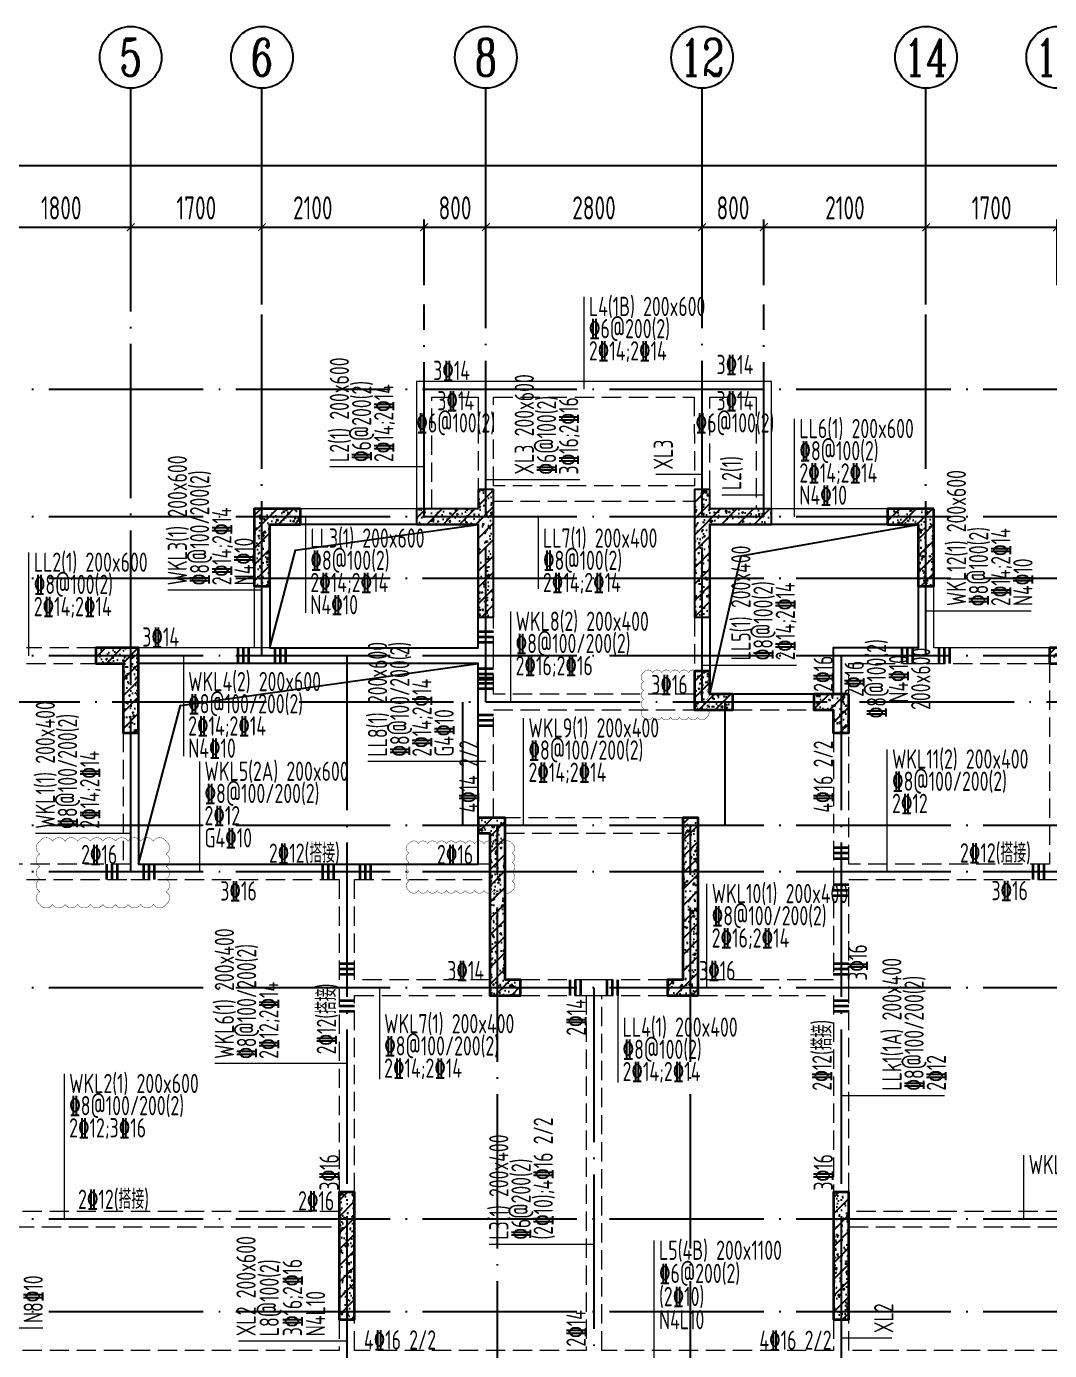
# Model space of a CAD drawing. Extents: x -668857 to 154266, y -275694 to 291306.
# Drawn here: x -104449 to -91199, y -147266 to -130117 of the extents above; entities that cross this region are included whole.
import ezdxf
from ezdxf.enums import TextEntityAlignment as Align

# ---------------------------------------------------------------- set-up
doc = ezdxf.new("R2010")
doc.units = 0
doc.header["$LTSCALE"] = 1000
for name, pattern in [('__DASH', [0.35, 0.25, -0.1]), ('DASH', [0.35, 0.25, -0.1]), ('DOTE', [2.42, 2, -0.2, 0.02, -0.2])]:
    doc.linetypes.add(name, pattern=pattern)
doc.layers.get('0').update_dxf_attribs({"linetype": 'CONTINUOUS'})
doc.layers.get('DEFPOINTS').update_dxf_attribs({"linetype": 'CONTINUOUS'})
for name, color, linetype in [('A-AXIS', 1, 'CONTINUOUS'), ('A-DOTE', 10, 'DOTE'), ('AXIS_NUM', 7, 'CONTINUOUS'), ('S-D洞口', 4, 'CONTINUOUS'), ('S-L主梁线', 4, 'DASH'), ('S-L梁编号', 6, 'CONTINUOUS'), ('S-L梁配筋', 7, 'CONTINUOUS'), ('S-Q墙填充', 252, 'CONTINUOUS'), ('S-Q墙实线', 6, 'CONTINUOUS'), ('S-Y一般标注', 3, 'CONTINUOUS'), ('S-Z柱填充', 252, 'CONTINUOUS'), ('S-Z柱实线', 6, 'CONTINUOUS')]:
    doc.layers.add(name, color=color, linetype=linetype)
doc.layers.add('审图修改', color=2, linetype='CONTINUOUS', plot=False)
doc.layers.add('梁附加箍筋', color=1, linetype='CONTINUOUS', lineweight=35)
doc.styles.add('TSSD_Axis', font='complex.shx', dxfattribs={"width": 0.7, "bigfont": 'hztxt.shx'})
doc.styles.add('TSSD_DIMENSION', font='Tssdeng.shx', dxfattribs={"width": 0.7, "bigfont": 'tssdchn.shx'})
doc.styles.add('TSSD_REIN', font='tssdeng.shx', dxfattribs={"width": 0.7, "height": 300, "bigfont": 'tssdchn.shx'})
doc.dimstyles.new('TSSD_100_100', dxfattribs={"dimtxt": 300, "dimasz": 100, "dimexe": 100, "dimexo": 250, "dimgap": 100, "dimtad": 1, "dimdec": 0, "dimzin": 0, "dimdsep": 46, "dimtxsty": 'TSSD_DIMENSION', "dimblk": 'ARCHTICK', "dimcen": 0, "dimdle": 100, "dimclrt": 7, "dimadec": 0, "dimazin": 0, "dimtfac": 1, "dimtdec": 0, "dimtix": 1, "dimtmove": 2, "dimatfit": 3, "dimldrblk": 'ARCHTICK', "dimfxl": 0, "dimtolj": 1, "dimtzin": 0, "dimarcsym": 0})
pattern_1 = [(50, (79242.38, 113232.59), (215.17805, -18.82564), [22.5, -247.5]), (355, (79242.38, 113232.6), (-41.6254, 225.6576), [18, -198]), (100.4514, (79260.31, 113231.02), (173.5528, 206.8319), [19.12206, -210.3426]), (46.1842, (79242.38, 113292.6), (320.1723, -49.6557), [33.75, -371.25]), (96.6356, (79269.06, 113288.45), (280.3988, 292.2354), [28.683, -315.5139]), (351.1842, (79242.38, 113292.6), (280.3986, 292.2356), [27, -297]), (21, (79272.38, 113277.59), (179.0721, -120.78567), [22.5, -247.5]), (326, (79272.38, 113277.6), (72.9946, 217.545), [18, -198]), (71.4514, (79287.3, 113267.52), (252.0668, 96.75915), [19.12206, -210.3426]), (37.5, (79242.38, 113232.59), (3.64796, 99.86816), [0, -195.6, 0, -201, 0, -198.75]), (7.5, (79242.38, 113232.59), (78.92086, 118.32351), [0, -114.6, 0, -191.1, 0, -75.75]), (327.5, (79175.48, 113232.59), (160.14673, -6.76646), [0, -75, 0, -234, 0, -310.5]), (317.5, (79145.48, 113232.59), (174.95585, 30.0315), [0, -97.5, 0, -155.4, 0, -220.5]), (45, (79242.38, 113232.59), (-106.066, 106.066), [])]
pattern_2 = [(50, (73980.54, 281268.66), (215.17805, -18.82564), [22.5, -247.5]), (355, (73980.54, 281268.66), (-41.6254, 225.65764), [18, -198]), (100.4514, (73998.48, 281267.1), (173.55281, 206.83186), [19.12206, -210.34263]), (46.1842, (73980.54, 281328.66), (320.1723, -49.6557), [33.75, -371.25]), (96.6356, (74007.23, 281324.53), (280.3988, 292.23536), [28.6831, -315.5139]), (351.1842, (73980.54, 281328.66), (280.3986, 292.2356), [27, -297]), (21, (74010.54, 281313.66), (179.07212, -120.78567), [22.5, -247.5]), (326, (74010.54, 281313.66), (72.9946, 217.54501), [18, -198]), (71.4514, (74025.47, 281303.6), (252.06679, 96.75915), [19.12206, -210.34263]), (37.5, (73980.544, 281268.66), (3.647957, 99.868156), [0, -195.6, 0, -201, 0, -198.75]), (7.5, (73980.54, 281268.66), (78.92086, 118.323514), [0, -114.6, 0, -191.1, 0, -75.75]), (327.5, (73913.644, 281268.66), (160.14673, -6.766462), [0, -75, 0, -234, 0, -310.5]), (317.5, (73883.64, 281268.66), (174.95585, 30.031495), [0, -97.5, 0, -155.4, 0, -220.5]), (45, (73980.54, 281268.66), (-106.06602, 106.06602), [])]

# ---------------------------------------------------------------- blocks, each defined once
blk = doc.blocks.new('ts_axno')
at = {"color": 0, "linetype": 'ByBlock', "lineweight": -2}
blk.add_circle((0, 0), 0.5, dxfattribs=at)
at = {"color": 0, "linetype": 'ByBlock', "lineweight": -2, "style": 'TSSD_Axis', "width": 0.7}
blk.add_attdef('A', text='', height=0.6, dxfattribs=at).set_placement((0, 0), align=Align.MIDDLE_CENTER)
blk = doc.blocks.new('_ArchTick')
at = {"color": 0, "linetype": 'ByBlock', "const_width": 0.15}
blk.add_lwpolyline([(-0.5, -0.5), (0.5, 0.5)], dxfattribs=at)
blk = doc.blocks.new('*D153')
at = {"layer": 'DEFPOINTS', "color": 0}
for p in [(11100, 19250), (9300, 18250), (11100, 18250)]:
    blk.add_point(p, dxfattribs=at)
at = {"layer": 'S-Y一般标注', "color": 0, "lineweight": -2}
for p, q in [((9200, 19250), (11200, 19250)), ((9300, 18500), (9300, 19350)), ((11100, 18500), (11100, 19350))]:
    blk.add_line(p, q, dxfattribs=at)
at = {"layer": 'S-Y一般标注', "color": 0, "lineweight": -2, "xscale": 100, "yscale": 100, "zscale": 100, "rotation": 180}
blk.add_blockref('_ArchTick', (9300, 19250), dxfattribs=at)
at = {"layer": 'S-Y一般标注', "color": 0, "lineweight": -2, "xscale": 100, "yscale": 100, "zscale": 100}
blk.add_blockref('_ArchTick', (11100, 19250), dxfattribs=at)
at = {"layer": 'S-Y一般标注', "color": 7, "insert": (10200, 19500), "char_height": 300, "attachment_point": 5, "style": 'TSSD_DIMENSION'}
blk.add_mtext('\\A1;1800', dxfattribs=at)
blk = doc.blocks.new('*D154')
at = {"layer": 'DEFPOINTS', "color": 0}
for p in [(12800, 19250), (11100, 18250), (12800, 18250)]:
    blk.add_point(p, dxfattribs=at)
at = {"layer": 'S-Y一般标注', "color": 0, "lineweight": -2}
for p, q in [((11000, 19250), (12900, 19250)), ((11100, 18500), (11100, 19350)), ((12800, 18500), (12800, 19350))]:
    blk.add_line(p, q, dxfattribs=at)
at = {"layer": 'S-Y一般标注', "color": 0, "lineweight": -2, "xscale": 100, "yscale": 100, "zscale": 100, "rotation": 180}
blk.add_blockref('_ArchTick', (11100, 19250), dxfattribs=at)
at = {"layer": 'S-Y一般标注', "color": 0, "lineweight": -2, "xscale": 100, "yscale": 100, "zscale": 100}
blk.add_blockref('_ArchTick', (12800, 19250), dxfattribs=at)
at = {"layer": 'S-Y一般标注', "color": 7, "insert": (11950, 19500), "char_height": 300, "attachment_point": 5, "style": 'TSSD_DIMENSION'}
blk.add_mtext('\\A1;1700', dxfattribs=at)
blk = doc.blocks.new('*D155')
at = {"layer": 'DEFPOINTS', "color": 0}
for p in [(14900, 19250), (12800, 18250), (14900, 18250)]:
    blk.add_point(p, dxfattribs=at)
at = {"layer": 'S-Y一般标注', "color": 0, "lineweight": -2}
for p, q in [((12700, 19250), (15000, 19250)), ((12800, 18500), (12800, 19350)), ((14900, 18500), (14900, 19350))]:
    blk.add_line(p, q, dxfattribs=at)
at = {"layer": 'S-Y一般标注', "color": 0, "lineweight": -2, "xscale": 100, "yscale": 100, "zscale": 100, "rotation": 180}
blk.add_blockref('_ArchTick', (12800, 19250), dxfattribs=at)
at = {"layer": 'S-Y一般标注', "color": 0, "lineweight": -2, "xscale": 100, "yscale": 100, "zscale": 100}
blk.add_blockref('_ArchTick', (14900, 19250), dxfattribs=at)
at = {"layer": 'S-Y一般标注', "color": 7, "insert": (13458, 19500), "char_height": 300, "attachment_point": 5, "style": 'TSSD_DIMENSION'}
blk.add_mtext('\\A1;2100', dxfattribs=at)
blk = doc.blocks.new('*D156')
at = {"layer": 'DEFPOINTS', "color": 0}
for p in [(18500, 19250), (15700, 18250), (18500, 18250)]:
    blk.add_point(p, dxfattribs=at)
at = {"layer": 'S-Y一般标注', "color": 0, "lineweight": -2}
for p, q in [((15600, 19250), (18600, 19250)), ((15700, 18500), (15700, 19350)), ((18500, 18500), (18500, 19350))]:
    blk.add_line(p, q, dxfattribs=at)
at = {"layer": 'S-Y一般标注', "color": 0, "lineweight": -2, "xscale": 100, "yscale": 100, "zscale": 100, "rotation": 180}
blk.add_blockref('_ArchTick', (15700, 19250), dxfattribs=at)
at = {"layer": 'S-Y一般标注', "color": 0, "lineweight": -2, "xscale": 100, "yscale": 100, "zscale": 100}
blk.add_blockref('_ArchTick', (18500, 19250), dxfattribs=at)
at = {"layer": 'S-Y一般标注', "color": 7, "insert": (17100, 19500), "char_height": 300, "attachment_point": 5, "style": 'TSSD_DIMENSION'}
blk.add_mtext('\\A1;2800', dxfattribs=at)
blk = doc.blocks.new('*D157')
at = {"layer": 'DEFPOINTS', "color": 0}
for p in [(19300, 19250), (18500, 18250), (19300, 18250)]:
    blk.add_point(p, dxfattribs=at)
at = {"layer": 'S-Y一般标注', "color": 0, "lineweight": -2}
for p, q in [((18400, 19250), (19400, 19250)), ((18500, 18500), (18500, 19350)), ((19300, 18500), (19300, 19350))]:
    blk.add_line(p, q, dxfattribs=at)
at = {"layer": 'S-Y一般标注', "color": 0, "lineweight": -2, "xscale": 100, "yscale": 100, "zscale": 100, "rotation": 180}
blk.add_blockref('_ArchTick', (18500, 19250), dxfattribs=at)
at = {"layer": 'S-Y一般标注', "color": 0, "lineweight": -2, "xscale": 100, "yscale": 100, "zscale": 100}
blk.add_blockref('_ArchTick', (19300, 19250), dxfattribs=at)
at = {"layer": 'S-Y一般标注', "color": 7, "insert": (18900, 19500), "char_height": 300, "attachment_point": 5, "style": 'TSSD_DIMENSION'}
blk.add_mtext('\\A1;800', dxfattribs=at)
blk = doc.blocks.new('*D158')
at = {"layer": 'DEFPOINTS', "color": 0}
for p in [(23100, 19250), (21400, 18250), (23100, 18250)]:
    blk.add_point(p, dxfattribs=at)
at = {"layer": 'S-Y一般标注', "color": 0, "lineweight": -2}
for p, q in [((21300, 19250), (23200, 19250)), ((21400, 18500), (21400, 19350)), ((23100, 18500), (23100, 19350))]:
    blk.add_line(p, q, dxfattribs=at)
at = {"layer": 'S-Y一般标注', "color": 0, "lineweight": -2, "xscale": 100, "yscale": 100, "zscale": 100, "rotation": 180}
blk.add_blockref('_ArchTick', (21400, 19250), dxfattribs=at)
at = {"layer": 'S-Y一般标注', "color": 0, "lineweight": -2, "xscale": 100, "yscale": 100, "zscale": 100}
blk.add_blockref('_ArchTick', (23100, 19250), dxfattribs=at)
at = {"layer": 'S-Y一般标注', "color": 7, "insert": (22250, 19500), "char_height": 300, "attachment_point": 5, "style": 'TSSD_DIMENSION'}
blk.add_mtext('\\A1;1700', dxfattribs=at)
blk = doc.blocks.new('*D173')
at = {"layer": 'DEFPOINTS', "color": 0}
for p in [(54600, 20050), (4600, 18250), (54600, 18250)]:
    blk.add_point(p, dxfattribs=at)
at = {"layer": 'S-Y一般标注', "color": 0, "lineweight": -2}
for p, q in [((4600, 18500), (4600, 20150)), ((54600, 18500), (54600, 20150)), ((4500, 20050), (54700, 20050))]:
    blk.add_line(p, q, dxfattribs=at)
at = {"layer": 'S-Y一般标注', "color": 0, "lineweight": -2, "xscale": 100, "yscale": 100, "zscale": 100, "rotation": 180}
blk.add_blockref('_ArchTick', (4600, 20050), dxfattribs=at)
at = {"layer": 'S-Y一般标注', "color": 0, "lineweight": -2, "xscale": 100, "yscale": 100, "zscale": 100}
blk.add_blockref('_ArchTick', (54600, 20050), dxfattribs=at)
at = {"layer": 'S-Y一般标注', "color": 7, "insert": (29600, 20300), "char_height": 300, "attachment_point": 5, "style": 'TSSD_DIMENSION'}
blk.add_mtext('\\A1;50000', dxfattribs=at)
blk = doc.blocks.new('*D184')
at = {"layer": 'DEFPOINTS', "color": 0}
for p in [(15700, 19250), (14900, 18250), (15700, 18250)]:
    blk.add_point(p, dxfattribs=at)
at = {"layer": 'S-Y一般标注', "color": 0, "lineweight": -2}
for p, q in [((14800, 19250), (15800, 19250)), ((14900, 18500), (14900, 19350)), ((15700, 18500), (15700, 19350))]:
    blk.add_line(p, q, dxfattribs=at)
at = {"layer": 'S-Y一般标注', "color": 0, "lineweight": -2, "xscale": 100, "yscale": 100, "zscale": 100, "rotation": 180}
blk.add_blockref('_ArchTick', (14900, 19250), dxfattribs=at)
at = {"layer": 'S-Y一般标注', "color": 0, "lineweight": -2, "xscale": 100, "yscale": 100, "zscale": 100}
blk.add_blockref('_ArchTick', (15700, 19250), dxfattribs=at)
at = {"layer": 'S-Y一般标注', "color": 7, "insert": (15300, 19500), "char_height": 300, "attachment_point": 5, "style": 'TSSD_DIMENSION'}
blk.add_mtext('\\A1;800', dxfattribs=at)
blk = doc.blocks.new('*D185')
at = {"layer": 'DEFPOINTS', "color": 0}
for p in [(21400, 19250), (19300, 18250), (21400, 18250)]:
    blk.add_point(p, dxfattribs=at)
at = {"layer": 'S-Y一般标注', "color": 0, "lineweight": -2}
for p, q in [((19200, 19250), (21500, 19250)), ((19300, 18500), (19300, 19350)), ((21400, 18500), (21400, 19350))]:
    blk.add_line(p, q, dxfattribs=at)
at = {"layer": 'S-Y一般标注', "color": 0, "lineweight": -2, "xscale": 100, "yscale": 100, "zscale": 100, "rotation": 180}
blk.add_blockref('_ArchTick', (19300, 19250), dxfattribs=at)
at = {"layer": 'S-Y一般标注', "color": 0, "lineweight": -2, "xscale": 100, "yscale": 100, "zscale": 100}
blk.add_blockref('_ArchTick', (21400, 19250), dxfattribs=at)
at = {"layer": 'S-Y一般标注', "color": 7, "insert": (20350, 19500), "char_height": 300, "attachment_point": 5, "style": 'TSSD_DIMENSION'}
blk.add_mtext('\\A1;2100', dxfattribs=at)
blk = doc.blocks.new('20210807.15294921')
at = {"layer": 'S-Q墙填充'}
h = blk.add_hatch(dxfattribs=at)
h.set_pattern_fill('ARMORED', color=252, scale=30, style=0)
h.set_pattern_definition(pattern_2)
h.paths.add_polyline_path([(69516, 67840), (69516, 68190), (69316, 68190), (69316, 67940), (68516, 67940), (68516, 67740), (69316, 67740), (69316, 66540), (69516, 66540)])
h = blk.add_hatch(dxfattribs=at)
h.set_pattern_fill('ARMORED', color=252, scale=30, style=0)
h.set_pattern_definition(pattern_2)
h.paths.add_polyline_path([(72116, 67840), (72116, 66540), (72316, 66540), (72316, 67740), (73115, 67740), (73115, 67940), (72316, 67940), (72316, 68190), (72116, 68190)])
h = blk.add_hatch(dxfattribs=at)
h.set_pattern_fill('ARMORED', color=252, scale=30, style=0)
h.set_pattern_definition(pattern_1)
h.paths.add_polyline_path([(66616, 66940), (66616, 67740), (67016, 67740), (67016, 67940), (66416, 67940), (66416, 66940)])
h = blk.add_hatch(dxfattribs=at)
h.set_pattern_fill('ARMORED', color=252, scale=30, style=0)
h.set_pattern_definition(pattern_1)
h.paths.add_polyline_path([(75216, 67940), (74616, 67940), (74616, 67740), (75016, 67740), (75016, 66940), (75216, 66940)])
h = blk.add_hatch(dxfattribs=at)
h.set_pattern_fill('ARMORED', color=252, scale=30, style=0)
h.set_pattern_definition(pattern_1)
h.paths.add_polyline_path([(64716, 65940), (64716, 65040), (64916, 65040), (64916, 66140), (64366, 66140), (64366, 65940)])
h = blk.add_hatch(dxfattribs=at)
h.set_pattern_fill('ARMORED', color=252, scale=30, style=0)
h.set_pattern_definition(pattern_1)
h.paths.add_polyline_path([(69666, 63940), (69316, 63940), (69316, 63740), (69466, 63740), (69466, 63240), (69466, 62790), (69466, 61640), (69866, 61640), (69866, 61840), (69666, 61840), (69666, 62790), (69666, 63240)])
h = blk.add_hatch(dxfattribs=at)
h.set_pattern_fill('ARMORED', color=252, scale=30, style=0)
h.set_pattern_definition(pattern_1)
h.paths.add_polyline_path([(72166, 61640), (72166, 62790), (72166, 63240), (72166, 63940), (71966, 63940), (71966, 63240), (71966, 62790), (71966, 61840), (71766, 61840), (71766, 61640)])
h = blk.add_hatch(dxfattribs=at)
h.set_pattern_fill('ARMORED', color=252, scale=30, style=0)
h.set_pattern_definition(pattern_1)
edge = h.paths.add_edge_path()
edge.add_line((67516, 58740), (67516, 57440))
edge.add_line((67516, 57440), (67716, 57440))
edge.add_line((67716, 57440), (67716, 58740))
edge.add_line((67716, 58740), (67716, 59090))
edge.add_line((67716, 59090), (67516, 59090))
edge.add_line((67516, 59090), (67516, 58740))
h = blk.add_hatch(dxfattribs=at)
h.set_pattern_fill('ARMORED', color=252, scale=30, style=0)
h.set_pattern_definition(pattern_1)
edge = h.paths.add_edge_path()
edge.add_line((73916, 59090), (73916, 57440))
edge.add_line((73916, 57440), (74116, 57440))
edge.add_line((74116, 57440), (74116, 59090))
at = {"layer": 'S-Z柱填充'}
h = blk.add_hatch(dxfattribs=at)
h.set_pattern_fill('ARMORED', color=252, scale=30, style=0)
h.set_pattern_definition(pattern_1)
h.paths.add_polyline_path([(77266, 66140), (76716, 66140), (76716, 65940), (77266, 65940)])
h = blk.add_hatch(dxfattribs=at)
h.set_pattern_fill('ARMORED', color=252, scale=30, style=0)
h.set_pattern_definition(pattern_1)
h.paths.add_polyline_path([(72316, 65840), (72116, 65840), (72116, 65340), (72616, 65340), (72616, 65540), (72316, 65540)])
h = blk.add_hatch(dxfattribs=at)
h.set_pattern_fill('ARMORED', color=252, scale=30, style=0)
h.set_pattern_definition(pattern_1)
h.paths.add_polyline_path([(74115, 65540), (73665, 65540), (73665, 65340), (73915, 65340), (73915, 65040), (74115, 65040)])
at = {"layer": 'S-D洞口', "color": 5}
for points in [[(66616, 66140), (69316, 66140), (69316, 67740), (66616, 67740), (66616, 66140), (66951, 67405), (69316, 67740)], [(75016, 67740), (72316, 67740), (72316, 65540), (72720, 67335), (75016, 67740), (75016, 66140), (73915, 66140), (73915, 65540), (72316, 65540)], [(64916, 63340), (69316, 63340), (69316, 65940), (64916, 65940), (64916, 63340), (65460, 65395), (69316, 65940)]]:
    blk.add_lwpolyline(points, dxfattribs=at)
at = {"layer": 'S-L主梁线', "linetype": 'ByBlock', "lineweight": 18}
for p, q in [((69416, 69590), (68515, 69589)), ((68515, 69589), (68516, 67940)), ((72215, 69590), (69416, 69590)), ((73116, 69590), (72215, 69590)), ((73115, 67940), (73116, 69590)), ((68516, 67940), (67016, 67940)), ((74616, 67940), (73115, 67940)), ((67016, 67740), (68516, 67740)), ((66416, 66940), (66416, 66140)), ((66616, 66140), (66616, 66940)), ((75016, 66940), (75016, 66140)), ((75216, 66140), (75216, 66940)), ((69316, 66540), (69316, 66140)), ((72316, 65840), (72316, 66540)), ((66516, 66140), (64916, 66140)), ((69316, 66140), (66516, 66140)), ((73915, 66140), (73915, 65540)), ((75016, 66140), (73915, 66140)), ((76716, 66140), (75216, 66140)), ((64916, 65940), (66516, 65940)), ((66516, 65940), (69316, 65940)), ((69316, 65940), (69316, 65440)), ((73665, 65540), (72616, 65540)), ((69316, 65440), (69316, 63940)), ((64916, 63340), (64916, 65040))]:
    blk.add_line(p, q, dxfattribs=at)
at = {"layer": 'S-L主梁线', "linetype": '__DASH', "lineweight": 18}
for p, q in [((68715, 69389), (69316, 69390)), ((68716, 67940), (68715, 69389)), ((69316, 69390), (69316, 68190)), ((69516, 69390), (72115, 69390)), ((69516, 68240), (69516, 69390)), ((72115, 69390), (72116, 68240)), ((72315, 69390), (72916, 69390)), ((72316, 68190), (72315, 69390)), ((72916, 69390), (72915, 67940)), ((72116, 68240), (69516, 68240)), ((72316, 68140), (72316, 68190)), ((69516, 68040), (72116, 68040)), ((73115, 67740), (74616, 67740)), ((69516, 66040), (69516, 66540)), ((72116, 66540), (72116, 65840)), ((64366, 66140), (63466, 66140)), ((69516, 65540), (69516, 66040)), ((63466, 65940), (64366, 65940)), ((74115, 65540), (74115, 65940)), ((74115, 65940), (75116, 65940)), ((75116, 65940), (76716, 65940)), ((76716, 65940), (76716, 63340)), ((72116, 65540), (69516, 65540)), ((69516, 65340), (72116, 65340)), ((69516, 63940), (69516, 65340)), ((72616, 65340), (73665, 65340)), ((64716, 65040), (64716, 63340)), ((73916, 65041), (73916, 63240)), ((74116, 63340), (74116, 65041)), ((71966, 63940), (69666, 63940)), ((69666, 63740), (71966, 63740)), ((64816, 63340), (63116, 63340)), ((67616, 63340), (64816, 63340)), ((69466, 63340), (67616, 63340)), ((76716, 63340), (74116, 63340)), ((63116, 63140), (64816, 63140)), ((64816, 63140), (67516, 63140)), ((67516, 63140), (67516, 61740)), ((67716, 61840), (67716, 63140)), ((67716, 63140), (69466, 63140)), ((73916, 63240), (73916, 61840)), ((74116, 63140), (76816, 63140)), ((74116, 61740), (74116, 63140)), ((67516, 61740), (67516, 59090)), ((69466, 61840), (67716, 61840)), ((70816, 61840), (69866, 61840)), ((71766, 61840), (70816, 61840)), ((73916, 61840), (72166, 61840)), ((74116, 59090), (74116, 61740)), ((67716, 59090), (67716, 61640)), ((67716, 61640), (69466, 61640)), ((69866, 61640), (70816, 61640)), ((70716, 61640), (70716, 57040)), ((70816, 61640), (71766, 61640)), ((70916, 57040), (70916, 61640)), ((72166, 61640), (73916, 61640)), ((73916, 61640), (73916, 59090)), ((67516, 58840), (61916, 58840)), ((79716, 58840), (74116, 58840)), ((61916, 58640), (67516, 58640)), ((74116, 58640), (79716, 58640)), ((67516, 57440), (67516, 57040)), ((67716, 57040), (67716, 57440)), ((73916, 57440), (73916, 57040)), ((74116, 57040), (74116, 57440)), ((67516, 57040), (61916, 57040)), ((70716, 57040), (67716, 57040)), ((73916, 57040), (70916, 57040)), ((80366, 57040), (74116, 57040))]:
    blk.add_line(p, q, dxfattribs=at)
at = {"layer": 'S-Q墙实线'}
blk.add_lwpolyline([(69516, 67840), (69516, 68190), (69316, 68190), (69316, 67940), (68516, 67940), (68516, 67740), (69316, 67740), (69316, 66540), (69516, 66540), (69516, 67840)], dxfattribs=at)
blk.add_lwpolyline([(72116, 67840), (72116, 66540), (72316, 66540), (72316, 67740), (73115, 67740), (73115, 67940), (72316, 67940), (72316, 68190), (72116, 68190)], close=True, dxfattribs=at)
at = {"layer": 'S-Q墙实线', "lineweight": 35}
for points in [[(66616, 66940), (66616, 67740), (67016, 67740), (67016, 67940), (66416, 67940), (66416, 66940)], [(75216, 67940), (74616, 67940), (74616, 67740), (75016, 67740), (75016, 66940), (75216, 66940)], [(64716, 65940), (64716, 65040), (64916, 65040), (64916, 66140), (64366, 66140), (64366, 65940)], [(69666, 63940), (69316, 63940), (69316, 63740), (69466, 63740), (69466, 63240), (69466, 62790), (69466, 61640), (69866, 61640), (69866, 61840), (69666, 61840), (69666, 62790), (69666, 63240)], [(72166, 61640), (72166, 62790), (72166, 63240), (72166, 63940), (71966, 63940), (71966, 63240), (71966, 62790), (71966, 61840), (71766, 61840), (71766, 61640)]]:
    blk.add_lwpolyline(points, close=True, dxfattribs=at)
for points in [[(67716, 58740), (67716, 59090), (67516, 59090), (67516, 58740)], [(74116, 58740), (74116, 59090), (73916, 59090), (73916, 58740)], [(67516, 58740), (67516, 57440), (67716, 57440), (67716, 58740)], [(73916, 58740), (73916, 57440), (74116, 57440), (74116, 58740)]]:
    blk.add_lwpolyline(points, dxfattribs=at)
at = {"layer": 'S-Z柱实线', "lineweight": 35}
for points in [[(77266, 66140), (76716, 66140), (76716, 65940), (77266, 65940)], [(72316, 65840), (72116, 65840), (72116, 65340), (72616, 65340), (72616, 65540), (72316, 65540)], [(74115, 65540), (73665, 65540), (73665, 65340), (73915, 65340), (73915, 65040), (74115, 65040)]]:
    blk.add_lwpolyline(points, close=True, dxfattribs=at)
blk = doc.blocks.new('20210726.16395156')
at = {"layer": 'A-AXIS'}
for p, q in [((11100, 18249.9), (11100, 21049.9)), ((12800, 18249.9), (12800, 21049.9)), ((15700, 18249.9), (15700, 21049.9)), ((18500, 18249.9), (18500, 21049.9)), ((21400, 18249.9), (21400, 21049.9))]:
    blk.add_line(p, q, dxfattribs=at)
at = {"layer": 'A-DOTE'}
for p, q in [((11100, 10900), (11100, 18249.9)), ((12800, 13700), (12800, 18249.9)), ((14900, 15500), (14900, 18249.9)), ((15700, 13100.3), (15700, 18249.9)), ((18500, 13100.3), (18500, 18249.9)), ((19300, 15500), (19300, 18249.9)), ((21400, 13700), (21400, 18249.9)), ((55600, 17150), (3600, 17150)), ((55600, 15500), (3600, 15500)), ((55600, 14700), (3600, 14700)), ((55600, 13700), (3600, 13700)), ((13900.2, 13700), (13900, 3600)), ((20299.8, 13700), (20300, 3600)), ((3600, 13100.3), (55600, 13100.3)), ((15400, 11500), (15400, 13100)), ((18800, 11500), (18800, 13100)), ((55600, 11500), (3600, 11500)), ((15850, 3600), (15850, 11500)), ((18350, 3600.1), (18350, 11500)), ((55600, 10900), (3600, 10900)), ((55600, 9400), (3600, 9400)), ((17100, 9400), (17100, 3600)), ((55600, 6400), (3600, 6400)), ((55600, 5200), (3600, 5200))]:
    blk.add_line(p, q, dxfattribs=at)
at = {"layer": 'A-AXIS'}
ref = blk.add_blockref('ts_axno', (11100, 21449.9), dxfattribs=dict(at, xscale=800, yscale=800, zscale=800))
ref.add_attrib('4', '5', dxfattribs={"layer": 'AXIS_NUM', "height": 480, "style": 'TSSD_Axis', "width": 0.7}).set_placement((11100, 21449.9), align=Align.MIDDLE_CENTER)
ref = blk.add_blockref('ts_axno', (12800, 21449.9), dxfattribs=dict(at, xscale=800, yscale=800, zscale=800))
ref.add_attrib('5', '6', dxfattribs={"layer": 'AXIS_NUM', "height": 480, "style": 'TSSD_Axis', "width": 0.7}).set_placement((12800, 21449.9), align=Align.MIDDLE_CENTER)
ref = blk.add_blockref('ts_axno', (15700, 21449.9), dxfattribs=dict(at, xscale=800, yscale=800, zscale=800))
ref.add_attrib('6', '8', dxfattribs={"layer": 'AXIS_NUM', "height": 480, "style": 'TSSD_Axis', "width": 0.7}).set_placement((15700, 21449.9), align=Align.MIDDLE_CENTER)
ref = blk.add_blockref('ts_axno', (18500, 21449.9), dxfattribs=dict(at, xscale=800, yscale=800, zscale=800))
ref.add_attrib('7', '12', dxfattribs={"layer": 'AXIS_NUM', "height": 480, "style": 'TSSD_Axis', "width": 0.7}).set_placement((18500, 21449.9), align=Align.MIDDLE_CENTER)
ref = blk.add_blockref('ts_axno', (21400, 21449.9), dxfattribs=dict(at, xscale=800, yscale=800, zscale=800))
ref.add_attrib('8', '14', dxfattribs={"layer": 'AXIS_NUM', "height": 480, "style": 'TSSD_Axis', "width": 0.7}).set_placement((21400, 21449.9), align=Align.MIDDLE_CENTER)
ref = blk.add_blockref('ts_axno', (23100, 21449.9), dxfattribs=dict(at, xscale=800, yscale=800, zscale=800))
ref.add_attrib('9', '15', dxfattribs={"layer": 'AXIS_NUM', "height": 480, "style": 'TSSD_Axis', "width": 0.7}).set_placement((23100, 21449.9), align=Align.MIDDLE_CENTER)
at = {"layer": 'S-Y一般标注'}
for base, p1, p2, picture, middle in [((54600, 20049.9), (4600, 18249.9), (54600, 18249.9), '*D173', (29600, 20299.9)), ((11100, 19249.9), (9300, 18249.9), (11100, 18249.9), '*D153', (10200, 19499.9)), ((12800, 19249.9), (11100, 18249.9), (12800, 18249.9), '*D154', (11950, 19499.9)), ((15700, 19249.9), (14900, 18249.9), (15700, 18249.9), '*D184', (15300, 19499.9)), ((18500, 19249.9), (15700, 18249.9), (18500, 18249.9), '*D156', (17100, 19499.9)), ((19300, 19249.9), (18500, 18249.9), (19300, 18249.9), '*D157', (18900, 19499.9)), ((21400, 19249.9), (19300, 18249.9), (21400, 18249.9), '*D185', (20350, 19499.9)), ((23100, 19249.9), (21400, 18249.9), (23100, 18249.9), '*D158', (22250, 19499.9))]:
    dim = blk.add_linear_dim(base=base, p1=p1, p2=p2, dimstyle='TSSD_100_100', dxfattribs=at)
    dim.commit()
    dim.dimension.update_dxf_attribs({"geometry": picture, "text_midpoint": middle})
dim = blk.add_linear_dim(base=(14900, 19249.9), p1=(12800, 18249.9), p2=(14900, 18249.9), dimstyle='TSSD_100_100', dxfattribs=at)
dim.commit()
dim.dimension.update_dxf_attribs({"geometry": '*D155', "text_midpoint": (13458.1, 19499.9), "dimtype": 160})

msp = doc.modelspace()

# ---------------------------------------------------------------- linework, layer by layer
at = {"layer": 'S-L梁编号', "lineweight": 18}
for p, q in [((-97227.68, -134816.38), (-97227.68, -133617.66)), ((-94501.14, -136466.38), (-94501.14, -135198.98)), ((-99299.43, -135820.17), (-100521.84, -135820.17)), ((-98499.28, -135983.34), (-97283, -135983.34)), ((-95699.43, -135918.7), (-96297.96, -135918.7)), ((-94899.53, -136185.48), (-95442.87, -136185.48)), ((-100834.62, -136466.38), (-100834.62, -137711.35)), ((-97822.22, -136466.38), (-97822.22, -137398.5)), ((-104417.02, -138266.38), (-104417.02, -136929.81)), ((-101399.28, -137417.1), (-102620.02, -137417.1)), ((-98176.89, -138866.05), (-98176.89, -137695.33)), ((-92799.28, -137686.37), (-91437.8, -137686.37)), ((-102417.56, -138266.38), (-102417.56, -139569.41)), ((-95699.28, -138388.95), (-94477.54, -138388.95)), ((-98010.16, -140451.86), (-98010.16, -139076.33)), ((-93301.33, -141066.38), (-93301.33, -139479.62)), ((-102206.01, -141066.38), (-102206.01, -139638.02)), ((-98499.29, -139637.11), (-100027.98, -139637.11)), ((-103099.27, -140570.6), (-104330.6, -140570.6)), ((-95636.58, -142566.38), (-95636.58, -141222.29)), ((-99879.26, -142566.38), (-99879.26, -143752.14)), ((-96791.54, -142566.38), (-96791.54, -143796.5)), ((-103958.86, -145566.38), (-103958.86, -143681.91)), ((-100299.27, -143550.74), (-102011.41, -143550.74)), ((-93899.3, -143962.98), (-92560.32, -143962.98)), ((-91531.65, -145566.38), (-91531.65, -144734.68)), ((-97099.28, -145892.75), (-98456.88, -145892.75)), ((-96319.51, -147366.22), (-96319.51, -145842.01)), ((-106099.27, -146972.65), (-104237.39, -146972.65)), ((-100299.27, -147143.74), (-101701.64, -147143.74)), ((-93899.3, -147103.91), (-93240.9, -147103.91))]:
    msp.add_line(p, q, dxfattribs=at)
at = {"layer": '审图修改', "const_width": 5}
for points in [[(-96454.1, -138484.86, -0.57735027), (-96338.04, -138484.86, -0.57735027), (-96221.98, -138484.86, -0.57735027), (-96105.92, -138484.86, -0.57735027), (-95989.85, -138484.86, -0.57735027), (-95873.79, -138484.86, -0.57735027), (-95757.73, -138484.86, -0.57735027), (-95641.67, -138484.86, -0.57735027), (-95641.67, -138600.92, -0.57735027), (-95641.67, -138716.98, -0.57735027), (-95641.67, -138833.05, -0.57735027), (-95641.67, -138949.11, -0.57735027), (-95641.67, -139065.17, -0.57735027), (-95757.73, -139065.17, -0.57735027), (-95873.79, -139065.17, -0.57735027), (-95989.85, -139065.17, -0.57735027), (-96105.92, -139065.17, -0.57735027), (-96221.98, -139065.17, -0.57735027), (-96338.04, -139065.17, -0.57735027), (-96454.1, -139065.17, -0.57735027), (-96454.1, -138949.11, -0.57735027), (-96454.1, -138833.05, -0.57735027), (-96454.1, -138716.98, -0.57735027), (-96454.1, -138600.92, -0.57735027), (-96454.1, -138484.86, -0.57735027), (-96454.1, -138484.86, -0.57735027)], [(-104275.82, -140670.77, -0.57735027), (-104112.57, -140670.77, -0.57735027), (-103949.32, -140670.77, -0.57735027), (-103786.06, -140670.77, -0.57735027), (-103622.81, -140670.77, -0.57735027), (-103459.55, -140670.77, -0.57735027), (-103296.3, -140670.77, -0.57735027), (-103133.04, -140670.77, -0.57735027), (-102969.79, -140670.77, -0.57735027), (-102806.54, -140670.77, -0.57735027), (-102643.28, -140670.77, -0.57735027), (-102643.28, -140834.02, -0.57735027), (-102643.28, -140997.27, -0.57735027), (-102643.28, -141160.53, -0.57735027), (-102643.28, -141323.78, -0.57735027), (-102643.28, -141487.04, -0.57735027), (-102806.54, -141487.04, -0.57735027), (-102969.79, -141487.04, -0.57735027), (-103133.04, -141487.04, -0.57735027), (-103296.3, -141487.04, -0.57735027), (-103459.55, -141487.04, -0.57735027), (-103622.81, -141487.04, -0.57735027), (-103786.06, -141487.04, -0.57735027), (-103949.32, -141487.04, -0.57735027), (-104112.57, -141487.04, -0.57735027), (-104275.82, -141487.04, -0.57735027), (-104275.82, -141323.78, -0.57735027), (-104275.82, -141160.53, -0.57735027), (-104275.82, -140997.27, -0.57735027), (-104275.82, -140834.02, -0.57735027), (-104275.82, -140670.77, -0.57735027), (-104275.82, -140670.77, -0.57735027)], [(-99495.62, -140700.63, -0.57735027), (-99374.18, -140700.63, -0.57735027), (-99252.73, -140700.63, -0.57735027), (-99131.29, -140700.63, -0.57735027), (-99009.84, -140700.63, -0.57735027), (-98888.4, -140700.63, -0.57735027), (-98766.95, -140700.63, -0.57735027), (-98645.51, -140700.63, -0.57735027), (-98524.06, -140700.63, -0.57735027), (-98402.62, -140700.63, -0.57735027), (-98281.17, -140700.63, -0.57735027), (-98159.73, -140700.63, -0.57735027), (-98159.73, -140822.08, -0.57735027), (-98159.73, -140943.52, -0.57735027), (-98159.73, -141064.97, -0.57735027), (-98159.73, -141186.41, -0.57735027), (-98159.73, -141307.86, -0.57735027), (-98281.17, -141307.86, -0.57735027), (-98402.62, -141307.86, -0.57735027), (-98524.06, -141307.86, -0.57735027), (-98645.51, -141307.86, -0.57735027), (-98766.95, -141307.86, -0.57735027), (-98888.4, -141307.86, -0.57735027), (-99009.84, -141307.86, -0.57735027), (-99131.29, -141307.86, -0.57735027), (-99252.73, -141307.86, -0.57735027), (-99374.18, -141307.86, -0.57735027), (-99495.62, -141307.86, -0.57735027), (-99495.62, -141186.41, -0.57735027), (-99495.62, -141064.97, -0.57735027), (-99495.62, -140943.52, -0.57735027), (-99495.62, -140822.08, -0.57735027), (-99495.62, -140700.63, -0.57735027), (-99495.62, -140700.63, -0.57735027)]]:
    msp.add_lwpolyline(points, format="xyb", dxfattribs=at)
at = {"layer": '梁附加箍筋', "lineweight": 35}
for p, q in [((-98399.43, -137956.38), (-98599.43, -137956.38)), ((-98399.43, -138026.38), (-98599.43, -138026.38)), ((-101709.27, -138366.38), (-101709.27, -138166.38)), ((-101639.27, -138366.38), (-101639.27, -138166.38)), ((-101569.27, -138366.38), (-101569.27, -138166.38)), ((-101229.27, -138366.38), (-101229.27, -138166.38)), ((-101159.27, -138366.38), (-101159.27, -138166.38)), ((-101089.27, -138366.38), (-101089.27, -138166.38)), ((-98399.43, -138096.38), (-98599.43, -138096.38)), ((-93109.27, -138366.38), (-93109.27, -138166.38)), ((-93039.27, -138366.38), (-93039.27, -138166.38)), ((-92969.27, -138366.38), (-92969.27, -138166.38)), ((-92629.27, -138366.38), (-92629.27, -138166.38)), ((-92559.27, -138366.38), (-92559.27, -138166.38)), ((-92489.27, -138366.38), (-92489.27, -138166.38)), ((-98399.43, -138436.38), (-98599.43, -138436.38)), ((-98399.43, -138506.38), (-98599.43, -138506.38)), ((-98399.43, -138556.11), (-98599.43, -138556.11)), ((-98399.43, -138576.38), (-98599.43, -138576.38)), ((-98399.43, -138626.11), (-98599.43, -138626.11)), ((-98399.43, -138696.11), (-98599.43, -138696.11)), ((-98399.43, -139036.11), (-98599.43, -139036.11)), ((-98399.43, -139106.11), (-98599.43, -139106.11)), ((-98399.43, -139176.11), (-98599.43, -139176.11)), ((-93799.59, -140756.38), (-93999.59, -140756.38)), ((-103409.27, -141166.38), (-103409.27, -140966.38)), ((-103339.27, -141166.38), (-103339.27, -140966.38)), ((-103269.27, -141166.38), (-103269.27, -140966.38)), ((-102929.27, -141166.38), (-102929.27, -140966.38)), ((-102859.27, -141166.38), (-102859.27, -140966.38)), ((-102789.27, -141166.38), (-102789.27, -140966.38)), ((-100609.12, -141166.38), (-100609.12, -140966.38)), ((-100539.12, -141166.38), (-100539.12, -140966.38)), ((-100469.12, -141166.38), (-100469.12, -140966.38)), ((-100129.12, -141166.38), (-100129.12, -140966.38)), ((-100059.12, -141166.38), (-100059.12, -140966.38)), ((-99989.12, -141166.38), (-99989.12, -140966.38)), ((-93799.59, -140826.38), (-93999.59, -140826.38)), ((-93799.59, -140896.38), (-93999.59, -140896.38)), ((-91409.27, -141166.38), (-91409.27, -140966.38)), ((-91339.27, -141166.38), (-91339.27, -140966.38)), ((-91269.27, -141166.38), (-91269.27, -140966.38)), ((-93799.59, -141236.38), (-93999.59, -141236.38)), ((-93799.59, -141306.38), (-93999.59, -141306.38)), ((-93799.59, -141376.38), (-93999.59, -141376.38)), ((-100199.28, -142256.38), (-100399.28, -142256.38)), ((-100199.28, -142326.38), (-100399.28, -142326.38)), ((-93799.56, -142256.38), (-93999.56, -142256.38)), ((-93799.56, -142326.38), (-93999.56, -142326.38)), ((-100199.28, -142396.38), (-100399.28, -142396.38)), ((-97409.27, -142666.38), (-97409.27, -142466.38)), ((-97339.27, -142666.38), (-97339.27, -142466.38)), ((-97269.27, -142666.38), (-97269.27, -142466.38)), ((-96929.27, -142666.38), (-96929.27, -142466.38)), ((-96859.27, -142666.38), (-96859.27, -142466.38)), ((-96789.27, -142666.38), (-96789.27, -142466.38)), ((-93799.56, -142396.38), (-93999.56, -142396.38)), ((-100199.28, -142736.38), (-100399.28, -142736.38)), ((-100199.28, -142806.38), (-100399.28, -142806.38)), ((-93799.56, -142736.38), (-93999.56, -142736.38)), ((-93799.56, -142806.38), (-93999.56, -142806.38)), ((-100199.28, -142876.38), (-100399.28, -142876.38)), ((-93799.56, -142876.38), (-93999.56, -142876.38))]:
    msp.add_line(p, q, dxfattribs=at)

# ---------------------------------------------------------------- block references
at = {"layer": 'A-DOTE'}
msp.add_blockref('20210726.16395156', (-114199.28, -151966.43), dxfattribs=at)
at = {"layer": 'S-Q墙填充'}
msp.add_blockref('20210807.15294921', (-167914.92, -204305.93), dxfattribs=at)

# ---------------------------------------------------------------- texts
at = {"layer": 'S-L梁编号', "color": 6, "style": 'TSSD_REIN', "width": 0.7}
for s, p in [('L4(1B) 200x600', (-97165.18, -133867.66)), ('LL6(1) 200x600', (-94438.64, -135448.98)), ('LL3(1) 200x600', (-100772.12, -136868.08)), ('LL7(1) 200x400', (-97759.72, -136868.08)), ('LL2(1) 200x600', (-104354.52, -137179.81)), ('WKL8(2) 200x400', (-98114.39, -137945.33)), ('WKL4(2) 200x600', (-102355.06, -138726.14)), ('WKL9(1) 200x400', (-97947.66, -139326.33)), ('WKL11(2) 200x400', (-93238.83, -139729.62)), ('WKL5(2A) 200x600', (-102143.51, -139888.02)), ('WKL10(1) 200x400', (-95574.08, -141472.29)), ('WKL7(1) 200x400', (-99816.76, -143157.91)), ('LL4(1) 200x400', (-96729.04, -143202.27)), ('WKL2(1) 200x600', (-103896.36, -143931.91)), ('WKL2镜像', (-91469.15, -144982.71)), ('L5(4B) 200x1100', (-96257.01, -146092.01))]:
    msp.add_text(s, height=250, dxfattribs=at).set_placement(p)
for s, p in [('L2(1) 200x600', (-100271.84, -135757.67)), ('XL3 200x600', (-97877.23, -135920.84)), ('XL3', (-96076.81, -135856.2)), ('WKL3(1) 200x600', (-102370.02, -137354.6)), ('L2(1)', (-95192.87, -136122.98)), ('WKL12(1) 200x600', (-92281.07, -137623.87)), ('LL5(1) 200x400', (-95071.77, -138326.45)), ('LL8(1) 200x600', (-99777.98, -139574.61)), ('WKL1(1) 200x400', (-104080.6, -140508.1)), ('WKL6(1) 200x400', (-101761.41, -143488.24)), ('LLk1(1A) 200x400', (-93116.09, -143900.48)), ('L3(1) 200x400', (-98206.88, -145830.25)), ('XL2 200x600', (-101480.49, -147081.24)), ('XL2', (-93221.67, -147041.41))]:
    msp.add_text(s, height=250, rotation=90, dxfattribs=at).set_placement(p)
at = {"layer": 'S-L梁配筋', "color": 7, "style": 'TSSD_REIN', "width": 0.7}
for s, p in [('%%1326@200(2)', (-97165.18, -134155.16)), ('2%%13214;2%%13214', (-97165.18, -134442.66)), ('%%1328@100(2)', (-94438.64, -135736.48)), ('2%%13214;2%%13214', (-94438.64, -136023.98)), ('N4%%13210', (-94438.64, -136311.48)), ('%%1328@100(2)', (-100772.12, -137155.58)), ('%%1328@100(2)', (-97759.72, -137155.58)), ('%%1328@100(2)', (-104354.52, -137467.31)), ('2%%13214;2%%13214', (-100772.12, -137443.08)), ('2%%13214;2%%13214', (-97759.72, -137443.08)), ('2%%13214;2%%13214', (-104354.52, -137754.81)), ('N4%%13210', (-100772.12, -137730.58)), ('3%%13214', (-102949.27, -138149.59)), ('%%1328@100/200(2)', (-98114.39, -138232.83)), ('2%%13216;2%%13216', (-98114.39, -138520.33)), ('%%1328@100/200(2)', (-102355.06, -139013.64)), ('2%%13214;2%%13214', (-102355.06, -139301.14)), ('N4%%13210', (-102355.06, -139588.64)), ('%%1328@100/200(2)', (-97947.66, -139613.83)), ('2%%13214;2%%13214', (-97947.66, -139901.33)), ('%%1328@100/200(2)', (-93238.83, -140017.12)), ('%%1328@100/200(2)', (-102143.51, -140175.52)), ('2%%13212', (-93238.83, -140304.62)), ('2%%13212', (-102143.51, -140463.02)), ('G4%%13210', (-102143.51, -140750.52)), ('2%%13212(搭接)', (-101309.66, -140949.41)), ('2%%13212(搭接)', (-92358.7, -140945.71)), ('3%%13216', (-91951, -141434.57)), ('%%1328@100/200(2)', (-95574.08, -141759.79)), ('2%%13216;2%%13214', (-95574.08, -142047.29)), ('3%%13214', (-98999.54, -142470.56)), ('3%%13216', (-95737.7, -142470.61)), ('%%1328@100/200(2)', (-99816.76, -143445.41)), ('%%1328@100(2)', (-96729.04, -143489.77)), ('2%%13214;2%%13214', (-99816.76, -143732.91)), ('2%%13214;2%%13214', (-96729.04, -143777.27)), ('%%1328@100/200(2)', (-103896.36, -144219.41)), ('2%%13212;3%%13216', (-103896.36, -144506.91)), ('2%%13212(搭接)', (-103780.91, -145432.06)), ('%%1326@200(2)', (-96257.01, -146392.01)), ('(2%%13210)', (-96257.01, -146692.01)), ('N4L10', (-96257.01, -146992.01))]:
    msp.add_text(s, height=250, dxfattribs=at).set_placement(p)
at = {"layer": 'S-L梁配筋', "color": 1, "style": 'TSSD_REIN', "width": 0.7}
for s, p in [('3%%13214', (-99181.56, -134696.84)), ('3%%13216', (-96357.91, -138766.01)), ('2%%13216', (-103741.64, -140966.72)), ('2%%13216', (-99132.32, -140966.72)), ('3%%13216', (-101938.56, -141438.56)), ('2%%13216', (-100931.44, -145451.49))]:
    msp.add_text(s, height=250, dxfattribs=at).set_placement(p)
for p in [(-95273.44, -134695.32), (-98890.12, -135163.45), (-95273.44, -135163.45)]:
    msp.add_text('3%%13214', height=250, dxfattribs=at).set_placement(p, align=Align.BOTTOM_CENTER)
at = {"layer": 'S-L梁配筋', "color": 7, "style": 'TSSD_REIN', "width": 0.7}
for s, p in [('%%1326@200(2)', (-99984.34, -135757.67)), ('2%%13214;2%%13214', (-99696.84, -135757.67)), ('%%1326@100(2)', (-97589.73, -135920.84)), ('3%%13216;2%%13216', (-97302.23, -135920.84)), ('%%1328@100/200(2)', (-102082.52, -137354.6)), ('2%%13214;2%%13214', (-101795.02, -137354.6)), ('%%1328@100(2)', (-91993.57, -137623.87)), ('2%%13214;2%%13214', (-91706.07, -137623.87)), ('N4%%13210', (-101507.52, -137354.6)), ('N4%%13210', (-91418.57, -137623.87)), ('%%1328@100(2)', (-94784.27, -138326.45)), ('2%%13214;2%%13214', (-94496.77, -138326.45)), ('%%1328@100/200(2)', (-99490.48, -139574.61)), ('2%%13216', (-94004.66, -138734.64)), ('2%%13214;2%%13214', (-99202.98, -139574.61)), ('%%1328@100/200(2)', (-103793.1, -140508.1)), ('G4%%13210', (-98915.48, -139574.61)), ('4%%13216 2/2', (-94004.66, -140299.89)), ('2%%13214;2%%13214', (-103505.6, -140508.1)), ('%%1328@100/200(2)', (-101473.91, -143488.24)), ('2%%13212;2%%13214', (-101186.41, -143488.24)), ('%%1328@100/200(2)', (-92828.59, -143900.48)), ('2%%13212(搭接)', (-100440.4, -143430.74)), ('2%%13212(搭接)', (-94021.74, -143900.48)), ('2%%13212', (-92541.09, -143900.48)), ('(2%%13210);4%%13216 2/2', (-97631.88, -145830.25)), ('3%%13216', (-100404.64, -145194.9)), ('3%%13216', (-94004.66, -145194.43)), ('%%1326@200(2)', (-97919.38, -145830.25)), ('L8@100(2)', (-101180.49, -147081.24)), ('3%%13216;2%%13216', (-100880.49, -147081.24)), ('N4L10', (-100580.49, -147081.24)), ('2%%13214', (-97206.03, -147216.22))]:
    msp.add_text(s, height=250, rotation=90, dxfattribs=at).set_placement(p)
for p in [(-98890.12, -135450.95), (-95273.44, -135450.95)]:
    msp.add_text('%%1326@100(2)', height=250, dxfattribs=at).set_placement(p, align=Align.BOTTOM_CENTER)
for s, p in [('%%1328@100(2)', (-93242.01, -138565.59)), ('200x600', (-92667.01, -138565.59)), ('2%%13216', (-93529.51, -138565.59)), ('N4%%13210', (-92954.51, -138565.59))]:
    msp.add_text(s, height=250, rotation=90, dxfattribs=at).set_placement(p, align=Align.BOTTOM_CENTER)
at = {"layer": 'S-L梁配筋', "color": 1, "style": 'TSSD_REIN', "width": 0.7}
for s, p in [('4%%13214 2/2', (-98594, -140299.89)), ('N8%%13210', (-104237.39, -146910.15))]:
    msp.add_text(s, height=250, rotation=90, dxfattribs=at).set_placement(p)
at = {"layer": 'S-L梁配筋', "color": 7, "style": 'TSSD_REIN', "width": 0.7}
msp.add_text('3%%13216', height=250, rotation=90, dxfattribs=at).set_placement((-93561.78, -142240.67), align=Align.CENTER)
msp.add_text('2%%13214', height=250, rotation=90, dxfattribs=at).set_placement((-97206.02, -142716.38), align=Align.RIGHT)
for p in [(-99144.19, -147254.13), (-94022.49, -147257.31)]:
    msp.add_text('4%%13216 2/2', height=250, dxfattribs=at).set_placement(p, align=Align.RIGHT)

doc.saveas('drawing.dxf')
